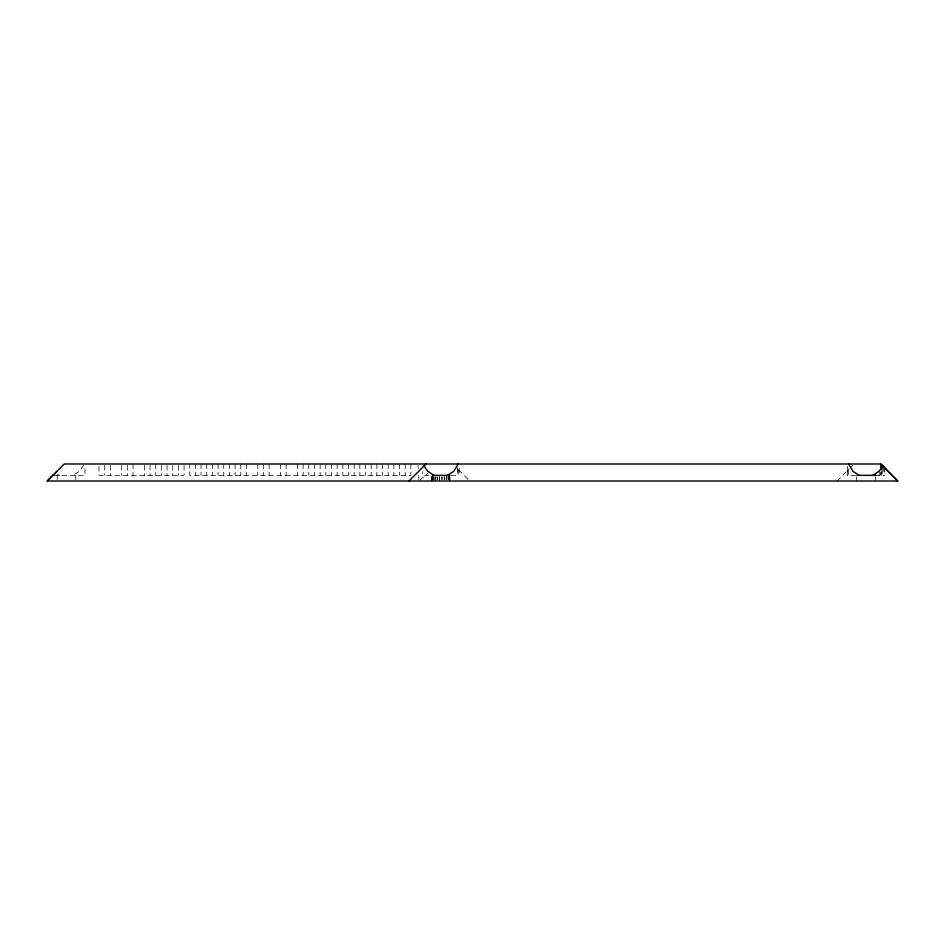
<?xml version="1.0" encoding="UTF-8"?>
<svg xmlns="http://www.w3.org/2000/svg" width="945" height="945" viewBox="0 0 945 945"><rect width="100%" height="100%" fill="white"/><g stroke="black" fill="none" stroke-linecap="round" stroke-linejoin="round"><path stroke-width="0.71" stroke-dasharray="4.72 3.54" d="M83.491 465.034L79.864 471.023L73.202 475.335M837.081 481.005L849.082 469.003M850.087 467.999L853.087 464.999M420.041 480.048L427.707 473.327M53.806 475.335L84.956 475.335L84.956 465.412M429.101 475.335L422.32 475.335L422.38 471.484M451.202 475.335L459.175 475.335M855.721 475.335L847.57 475.335L847.57 466.83M874.987 475.335L884.425 475.335M57.692 474.484L59.889 475.335M458.656 469.996L469.665 481.005M418.021 465.412L418.186 468.247M418.611 475.335L418.871 479.587M884.425 467.669L884.307 475.335M883.729 466.972L883.858 475.335M882.087 468.649L882.087 475.335M881.827 470.941L881.827 475.335M879.216 471.165L879.216 475.335M875.318 476.752L875.353 481.005M856.643 476.752L856.678 481.005M848.551 469.665L848.586 475.335M847.689 466.83L847.689 475.335M459.175 468.247L459.116 475.335M458.112 469.665L458.112 475.335M457.392 467.551L457.392 475.335M450.044 476.752L449.997 481.005M449.454 476.752L449.454 479.587M449.324 476.752L449.324 481.005M448.851 476.752L448.851 479.587M448.261 476.752L448.261 479.587M448.072 475.335L448.072 479.587M446.572 476.752L446.572 479.587M446.312 475.335L446.312 479.587M444.469 476.752L444.469 479.587M444.185 476.752L444.185 479.587M442.13 476.752L442.13 479.587M441.811 476.752L441.811 479.587M439.685 476.752L439.685 481.005M439.366 476.752L439.366 479.587M437.311 476.752L437.311 479.587M437.027 476.752L437.027 479.587M435.184 476.752L435.184 481.005M434.924 476.752L434.924 479.587M433.424 476.752L433.424 481.005M433.235 476.752L433.235 479.587M432.645 476.752L432.645 479.587M432.172 476.752L432.172 481.005M432.042 476.752L432.042 479.587M410.862 463.995L410.862 475.335L189.732 475.335L189.732 463.995M405.192 463.995L405.192 475.335M399.522 463.995L399.522 475.335M393.852 463.995L393.852 475.335M388.182 463.995L388.182 475.335M382.512 463.995L382.512 475.335M376.842 463.995L376.842 475.335M371.172 463.995L371.172 475.335M365.502 463.995L365.502 475.335M359.832 463.995L359.832 475.335M354.162 463.995L354.162 475.335M348.492 463.995L348.492 475.335M342.822 463.995L342.822 475.335M337.152 463.995L337.152 475.335M331.482 463.995L331.482 475.335M325.812 463.995L325.812 475.335M320.142 463.995L320.142 475.335M314.472 463.995L314.472 475.335M308.802 463.995L308.802 475.335M303.132 463.995L303.132 475.335M297.462 463.995L297.462 475.335M286.122 463.995L286.122 475.335M280.452 463.995L280.452 475.335M269.112 463.995L269.112 475.335M263.442 463.995L263.442 475.335M257.772 463.995L257.772 475.335M246.432 463.995L246.432 475.335M240.762 463.995L240.762 475.335M235.092 463.995L235.092 475.335M229.422 463.995L229.422 475.335M223.752 463.995L223.752 475.335M218.082 463.995L218.082 475.335M212.412 463.995L212.412 475.335M206.742 463.995L206.742 475.335M201.072 463.995L201.072 475.335M195.402 463.995L195.402 475.335M184.062 465.412L184.062 475.335L99.012 475.335L99.012 465.412M178.392 465.412L178.392 475.335M172.722 465.412L172.722 475.335M167.052 465.412L167.052 475.335M161.382 465.412L161.382 475.335M155.712 463.995L155.712 475.335M150.042 465.412L150.042 475.335M144.372 465.412L144.372 475.335M133.032 463.995L133.032 475.335M127.362 465.412L127.362 475.335M121.692 465.412L121.692 475.335M110.352 465.412L110.352 475.335M104.682 465.412L104.682 475.335M75.813 475.335L75.813 479.587M57.243 475.335L57.243 479.587M880.811 475.335L880.811 472.5L880.74 475.335M431.499 481.005L431.499 476.752L431.452 481.005"/><path stroke-width="1.42" d="M53.192 475.335L56.936 471.319M883.858 467.113L882.642 465.897L879.216 471.165L872.696 475.335M458.171 463.995L453.777 471.354L447.422 475.335M47.25 481.005L64.26 463.995L880.811 463.995L897.75 481.005L47.25 481.005L53.227 474.992L53.806 475.335M408.996 481.005L426.006 463.995M432.645 475.335L449.962 475.335M857.009 475.335L875.035 475.335M859.336 475.335L853.158 471.543L848.551 463.995M434.074 475.335L427.719 471.354L424.104 465.897M882.642 465.897L897.75 481.005M884.425 467.669L880.811 463.995L880.74 469.665M881.827 465.07L881.827 469.464M875.436 474.154L875.436 475.335"/></g></svg>
